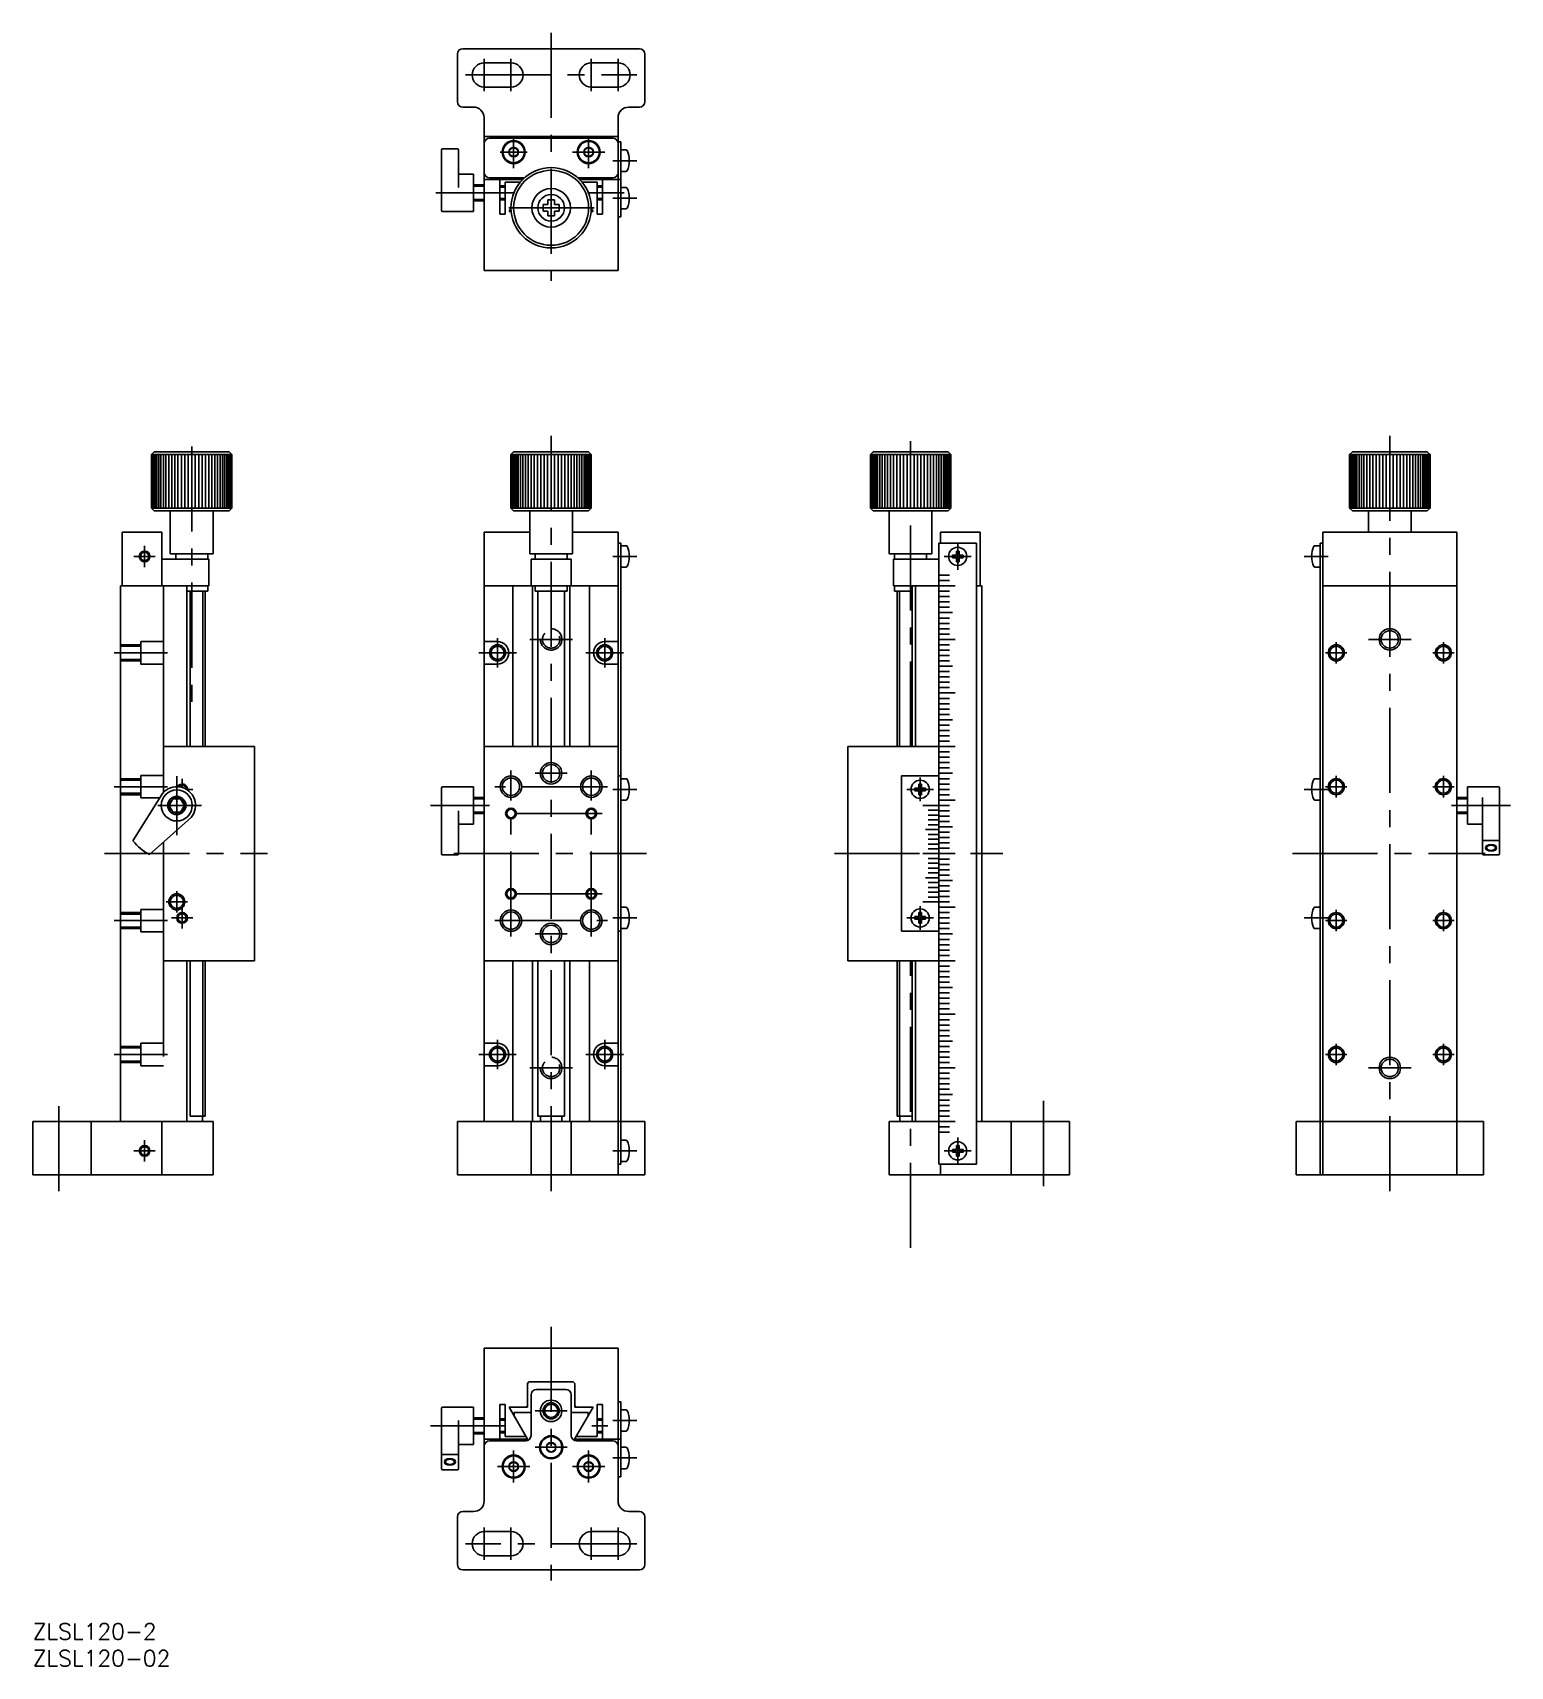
# Model space of a CAD drawing. Extents: x 0 to 276, y -8 to 297.
import ezdxf

# ---------------------------------------------------------------- set-up
doc = ezdxf.new("R2010")
doc.units = 0
doc.header["$LTSCALE"] = 0.5
doc.linetypes.add('CENTER', pattern=[50.8, 31.75, -6.35, 6.35, -6.35])
doc.linetypes.add('DASHED', pattern=[19.05, 12.7, -6.35])
for name, color, linetype in [('MSM_CENTER', 1, 'CENTER'), ('MSM_CONTINUOUS', 7, 'CONTINUOUS'), ('MSM_DASHED', 4, 'DASHED'), ('MSM_NARROW', 5, 'CONTINUOUS'), ('MSM_PART_NUMBER', 7, 'CONTINUOUS')]:
    doc.layers.add(name, color=color, linetype=linetype)
doc.styles.get("Standard").update_dxf_attribs({"font": 'txt.shx', "height": 3, "bigfont": 'bigfont.shx'})

# ---------------------------------------------------------------- blocks, each defined once
blk = doc.blocks.new('*U87')
at = {"layer": 'MSM_PART_NUMBER'}
blk.add_text('ZLSL120-2', height=3, dxfattribs=at).set_placement((0, -3))
blk = doc.blocks.new('*U88')
at = {"layer": 'MSM_PART_NUMBER'}
blk.add_text('ZLSL120-02', height=3, dxfattribs=at).set_placement((0, -8))

msp = doc.modelspace()

# ---------------------------------------------------------------- linework, layer by layer
at = {"layer": 'MSM_CENTER'}
for p, q in [((96.8, 297.03), (96.8, 250.71)), ((84.3, 292.13), (84.3, 286.13)), ((89.3, 292.13), (89.3, 286.13)), ((104.3, 292.13), (104.3, 291.38)), ((104.3, 292.13), (104.3, 291.38)), ((104.3, 286.13), (104.3, 292.13)), ((109.3, 292.13), (109.3, 291.38)), ((109.3, 292.13), (109.3, 291.38)), ((109.3, 286.13), (109.3, 292.13)), ((80.8, 289.13), (112.8, 289.13)), ((104.3, 286.88), (104.3, 286.13)), ((104.3, 286.88), (104.3, 286.13)), ((109.3, 286.88), (109.3, 286.13)), ((109.3, 286.88), (109.3, 286.13)), ((89.8, 271.73), (89.8, 277.73)), ((103.8, 277.73), (103.8, 271.73)), ((87.3, 274.73), (92.3, 274.73)), ((100.8, 274.73), (106.8, 274.73)), ((112.8, 273.13), (108.3, 273.13)), ((89.84, 267.13), (75.3, 267.13)), ((103.76, 267.13), (110.4, 267.13)), ((112.8, 266.13), (108.3, 266.13)), ((104.8, 264.33), (88.8, 264.33)), ((29.7, 219.74), (29.7, 169.84)), ((96.8, 80.74), (96.8, 221.74)), ((163.9, 163.74), (163.9, 220.74)), ((253.38, 221.74), (253.38, 80.74)), ((172.7, 196.74), (172.7, 201.74)), ((22.9, 199.24), (18.9, 199.24)), ((20.9, 201.24), (20.9, 197.24)), ((21.9, 199.24), (21.7, 199.24)), ((112.8, 199.24), (108.3, 199.24)), ((175.2, 199.24), (170.2, 199.24)), ((175.2, 199.24), (170.2, 199.24)), ((241.88, 199.24), (237.38, 199.24)), ((86.8, 183.99), (86.8, 178.49)), ((92.8, 183.74), (100.8, 183.74)), ((106.8, 183.99), (106.8, 178.49)), ((243.38, 179.24), (243.38, 183.24)), ((249.38, 183.74), (257.38, 183.74)), ((263.38, 183.24), (263.38, 179.24)), ((15.2, 181.24), (25.2, 181.24)), ((90.3, 181.24), (83.3, 181.24)), ((110.3, 181.24), (103.3, 181.24)), ((241.38, 181.24), (245.38, 181.24)), ((261.38, 181.24), (265.38, 181.24)), ((89.3, 128.24), (89.3, 159.24)), ((99.8, 158.74), (93.8, 158.74)), ((104.3, 128.24), (104.3, 159.24)), ((15.2, 156.24), (25.2, 156.24)), ((26.9, 147.21), (26.9, 158.21)), ((27.9, 157.74), (27.9, 156.1)), ((28.7, 155.74), (29.9, 155.74)), ((107.3, 156.24), (86.3, 156.24)), ((112.8, 155.74), (108.3, 155.74)), ((168.2, 155.74), (163.2, 155.74)), ((165.7, 153.54), (165.7, 157.94)), ((241.88, 155.74), (237.38, 155.74)), ((241.88, 155.74), (237.38, 155.74)), ((237.38, 155.74), (241.88, 155.74)), ((245.38, 156.24), (241.38, 156.24)), ((243.38, 154.24), (243.38, 158.24)), ((265.38, 156.24), (261.38, 156.24)), ((263.38, 158.24), (263.38, 154.24)), ((23.35, 152.74), (31.54, 152.74)), ((24.4, 155.18), (24.43, 155.22)), ((85.3, 152.74), (74.3, 152.74)), ((275.88, 152.74), (264.88, 152.74)), ((106.3, 151.24), (87.3, 151.24)), ((88.5, 151.24), (88.3, 151.24)), ((88.5, 151.24), (88.3, 151.24)), ((90.3, 151.24), (90.1, 151.24)), ((90.3, 151.24), (90.1, 151.24)), ((103.5, 151.24), (103.3, 151.24)), ((103.5, 151.24), (103.3, 151.24)), ((105.3, 151.24), (105.1, 151.24)), ((105.3, 151.24), (105.1, 151.24)), ((13.4, 143.74), (43.87, 143.74)), ((78.62, 143.74), (114.62, 143.74)), ((149.72, 143.74), (181.14, 143.74)), ((235.2, 143.74), (271.2, 143.74)), ((28.9, 134.74), (24.9, 134.74)), ((26.9, 136.74), (26.9, 132.74)), ((106.3, 136.24), (87.3, 136.24)), ((88.5, 136.24), (88.3, 136.24)), ((88.5, 136.24), (88.3, 136.24)), ((90.3, 136.24), (90.1, 136.24)), ((90.3, 136.24), (90.1, 136.24)), ((103.5, 136.24), (103.3, 136.24)), ((103.5, 136.24), (103.3, 136.24)), ((105.3, 136.24), (105.1, 136.24)), ((105.3, 136.24), (105.1, 136.24)), ((15.2, 131.24), (25.2, 131.24)), ((29.9, 131.74), (25.9, 131.74)), ((27.9, 133.74), (27.9, 129.74)), ((86.3, 131.24), (107.3, 131.24)), ((108.3, 131.74), (112.8, 131.74)), ((163.2, 131.74), (168.2, 131.74)), ((165.7, 129.54), (165.7, 133.94)), ((237.38, 131.74), (241.88, 131.74)), ((237.38, 131.74), (241.88, 131.74)), ((245.38, 131.24), (241.38, 131.24)), ((243.38, 129.24), (243.38, 133.24)), ((265.38, 131.24), (261.38, 131.24)), ((263.38, 133.24), (263.38, 129.24)), ((93.8, 128.74), (99.8, 128.74)), ((93.8, 128.74), (99.8, 128.74)), ((93.8, 128.74), (99.8, 128.74)), ((163.9, 70.14), (163.9, 123.74)), ((86.78, 108.99), (86.78, 103.49)), ((106.8, 108.99), (106.8, 103.49)), ((243.38, 104.24), (243.38, 108.24)), ((263.38, 108.24), (263.38, 104.24)), ((15.2, 106.24), (25.2, 106.24)), ((90.28, 106.24), (83.28, 106.24)), ((100.8, 103.74), (92.8, 103.74)), ((110.3, 106.24), (103.3, 106.24)), ((245.38, 106.24), (241.38, 106.24)), ((257.38, 103.74), (249.38, 103.74)), ((265.38, 106.24), (261.38, 106.24)), ((4.9, 80.74), (4.9, 97.74)), ((188.7, 97.56), (188.7, 80.74)), ((20.9, 90.24), (20.9, 86.24)), ((172.7, 85.74), (172.7, 90.74)), ((18.9, 88.24), (22.9, 88.24)), ((21.7, 88.24), (21.9, 88.24)), ((112.8, 88.24), (108.3, 88.24)), ((112.8, 88.24), (108.3, 88.24)), ((170.2, 88.24), (175.2, 88.24)), ((96.8, 55.4), (96.8, 8)), ((93.8, 39.7), (99.8, 39.7)), ((74.3, 36.9), (88.2, 36.9)), ((107.4, 36.9), (104.4, 36.9)), ((112.8, 37.9), (108.3, 37.9)), ((89.8, 26.3), (89.8, 32.3)), ((89.8, 26.3), (89.8, 32.3)), ((89.8, 26.3), (89.8, 32.3)), ((89.8, 26.3), (89.8, 32.3)), ((99.8, 32.9), (93.8, 32.9)), ((99.8, 32.9), (93.8, 32.9)), ((103.8, 32.3), (103.8, 26.3)), ((103.8, 32.3), (103.8, 26.3)), ((103.8, 32.3), (103.8, 26.3)), ((103.8, 32.3), (103.8, 26.3)), ((112.8, 30.9), (108.3, 30.9)), ((92.8, 29.3), (86.8, 29.3)), ((92.8, 29.3), (86.8, 29.3)), ((92.8, 29.3), (86.8, 29.3)), ((92.8, 29.3), (86.8, 29.3)), ((106.8, 29.3), (100.8, 29.3)), ((106.8, 29.3), (100.8, 29.3)), ((106.8, 29.3), (100.8, 29.3)), ((101.8, 29.3), (100.8, 29.3)), ((106.8, 29.3), (101.8, 29.3)), ((84.3, 17.9), (84.3, 11.9)), ((84.3, 17.15), (84.3, 17.9)), ((84.3, 17.9), (84.3, 11.9)), ((84.3, 17.15), (84.3, 17.9)), ((84.3, 12.65), (84.3, 17.15)), ((84.3, 12.65), (84.3, 17.15)), ((89.3, 17.9), (89.3, 11.9)), ((89.3, 17.15), (89.3, 17.9)), ((89.3, 17.9), (89.3, 11.9)), ((89.3, 17.15), (89.3, 17.9)), ((89.3, 12.65), (89.3, 17.15)), ((89.3, 12.65), (89.3, 17.15)), ((104.3, 11.9), (104.3, 17.9)), ((104.3, 17.9), (104.3, 17.15)), ((104.3, 11.9), (104.3, 17.9)), ((104.3, 17.9), (104.3, 17.15)), ((104.3, 17.15), (104.3, 12.65)), ((104.3, 17.15), (104.3, 12.65)), ((109.3, 17.9), (109.3, 17.15)), ((109.3, 11.9), (109.3, 17.9)), ((109.3, 17.9), (109.3, 17.15)), ((109.3, 11.9), (109.3, 17.9)), ((109.3, 17.15), (109.3, 12.65)), ((109.3, 17.15), (109.3, 12.65)), ((112.8, 14.9), (80.8, 14.9)), ((84.3, 11.9), (84.3, 12.65)), ((84.3, 11.9), (84.3, 12.65)), ((89.3, 11.9), (89.3, 12.65)), ((89.3, 11.9), (89.3, 12.65)), ((104.3, 12.65), (104.3, 11.9)), ((104.3, 12.65), (104.3, 11.9)), ((109.3, 12.65), (109.3, 11.9)), ((109.3, 12.65), (109.3, 11.9))]:
    msp.add_line(p, q, dxfattribs=at)
at = {"layer": 'MSM_CONTINUOUS'}
for p, q in [((79.3, 293.03), (79.3, 284.13)), ((80.3, 294.03), (113.3, 294.03)), ((114.3, 293.03), (114.3, 284.13)), ((84.3, 291.38), (89.3, 291.38)), ((104.3, 291.38), (109.3, 291.38)), ((89.3, 286.88), (84.3, 286.88)), ((109.3, 286.88), (104.3, 286.88)), ((82.3, 283.13), (80.3, 283.13)), ((84.3, 252.63), (84.3, 281.19)), ((109.3, 281.13), (109.3, 252.63)), ((113.3, 283.13), (111.3, 283.13)), ((84.3, 277.63), (109.3, 277.63)), ((84.3, 277.63), (84.3, 277.63)), ((84.3, 277.63), (84.3, 277.63)), ((109.3, 277.63), (109.3, 277.63)), ((109.3, 277.63), (109.3, 277.63)), ((76.3, 263.83), (76.3, 275.15)), ((76.5, 275.35), (79.3, 275.35)), ((79.5, 268.13), (79.5, 275.15)), ((108.3, 277.33), (85.3, 277.33)), ((89.02, 275.18), (89.8, 275.63)), ((89.02, 275.18), (89.02, 274.28)), ((90.58, 275.18), (89.8, 275.63)), ((90.58, 274.28), (90.58, 275.18)), ((103.02, 275.18), (103.8, 275.63)), ((103.02, 275.18), (103.02, 274.28)), ((104.58, 275.18), (103.8, 275.63)), ((104.58, 274.28), (104.58, 275.18)), ((109.8, 276.63), (109.3, 276.63)), ((109.8, 276.63), (109.8, 262.63)), ((110.79, 275.13), (109.8, 275.13)), ((89.02, 274.28), (89.8, 273.83)), ((89.8, 273.83), (90.58, 274.28)), ((103.02, 274.28), (103.8, 273.83)), ((103.8, 273.83), (104.58, 274.28)), ((82.3, 270.63), (79.5, 270.63)), ((82.3, 263.63), (82.3, 270.63)), ((82.3, 268.63), (84.3, 268.63)), ((84.3, 269.63), (84.3, 269.63)), ((84.3, 269.63), (91.49, 269.63)), ((84.3, 269.63), (84.3, 269.63)), ((84.3, 269.63), (84.3, 269.63)), ((84.3, 269.63), (84.3, 269.63)), ((84.3, 269.63), (84.3, 269.63)), ((84.3, 269.63), (84.3, 269.63)), ((84.3, 269.63), (84.3, 269.63)), ((84.3, 268.36), (84.3, 268.63)), ((85.3, 269.93), (91.81, 269.93)), ((87.2, 263.13), (87.2, 269.63)), ((87.2, 263.13), (87.2, 269.63)), ((87.2, 263.13), (87.2, 269.63)), ((87.2, 263.13), (87.2, 269.63)), ((87.2, 268.43), (88.2, 268.43)), ((88.2, 269.13), (91.04, 269.13)), ((88.2, 263.13), (88.2, 269.13)), ((101.79, 269.93), (108.3, 269.93)), ((102.11, 269.63), (109.8, 269.63)), ((102.56, 269.13), (105.4, 269.13)), ((105.4, 269.13), (105.4, 263.13)), ((105.4, 268.43), (106.4, 268.43)), ((106.4, 269.63), (106.4, 263.13)), ((109.3, 269.63), (109.3, 269.63)), ((109.3, 269.63), (109.3, 269.63)), ((109.3, 269.63), (109.3, 269.63)), ((109.3, 269.63), (109.3, 269.63)), ((109.3, 269.63), (109.3, 269.63)), ((109.3, 269.63), (109.3, 269.63)), ((109.8, 271.13), (110.79, 271.13)), ((82.3, 265.63), (84.3, 265.63)), ((87.2, 265.83), (88.2, 265.83)), ((97.4, 265.83), (96.2, 265.83)), ((96.2, 265.83), (96.2, 264.93)), ((97.4, 265.83), (97.4, 264.93)), ((105.4, 265.83), (106.4, 265.83)), ((110.79, 268.13), (109.8, 268.13)), ((76.5, 263.63), (82.3, 263.63)), ((88.2, 263.13), (87.2, 263.13)), ((88.2, 263.13), (87.2, 263.13)), ((88.2, 263.13), (87.2, 263.13)), ((88.2, 263.13), (87.2, 263.13)), ((89.3, 264.24), (88.95, 263.63)), ((89.3, 264.24), (88.95, 263.63)), ((89.3, 264.24), (88.95, 263.63)), ((89.3, 264.24), (88.95, 263.63)), ((88.95, 263.63), (89.33, 263.63)), ((88.95, 263.63), (89.33, 263.63)), ((88.95, 263.63), (89.33, 263.63)), ((88.95, 263.63), (89.33, 263.63)), ((95.3, 264.93), (95.3, 263.73)), ((95.3, 264.93), (96.2, 264.93)), ((96.2, 263.73), (95.3, 263.73)), ((96.2, 262.83), (96.2, 263.73)), ((97.4, 262.83), (96.2, 262.83)), ((97.4, 264.93), (98.3, 264.93)), ((98.3, 263.73), (97.4, 263.73)), ((97.4, 263.73), (97.4, 262.83)), ((98.3, 264.93), (98.3, 263.73)), ((104.27, 263.63), (104.65, 263.63)), ((104.27, 263.63), (104.65, 263.63)), ((104.27, 263.63), (104.65, 263.63)), ((104.27, 263.63), (104.65, 263.63)), ((104.65, 263.63), (104.3, 264.24)), ((104.65, 263.63), (104.3, 264.24)), ((104.65, 263.63), (104.3, 264.24)), ((104.65, 263.63), (104.3, 264.24)), ((106.4, 263.13), (105.4, 263.13)), ((109.8, 262.63), (109.3, 262.63)), ((109.8, 264.13), (110.79, 264.13)), ((109.3, 252.63), (84.3, 252.63)), ((22.7, 218.74), (22.2, 218.24)), ((22.2, 218.24), (22.2, 208.24)), ((22.2, 218.24), (37.2, 218.24)), ((22.31, 208.24), (22.31, 218.24)), ((22.46, 208.24), (22.46, 218.24)), ((22.65, 208.24), (22.65, 218.24)), ((36.7, 218.74), (22.7, 218.74)), ((22.9, 208.24), (22.9, 218.24)), ((23.2, 208.24), (23.2, 218.24)), ((23.56, 208.24), (23.56, 218.24)), ((23.95, 208.24), (23.95, 218.24)), ((24.4, 208.24), (24.4, 218.24)), ((24.88, 208.24), (24.88, 218.24)), ((25.4, 208.24), (25.4, 218.24)), ((25.95, 208.24), (25.95, 218.24)), ((26.53, 208.24), (26.53, 218.24)), ((27.13, 208.24), (27.13, 218.24)), ((27.76, 208.24), (27.76, 218.24)), ((28.4, 208.24), (28.4, 218.24)), ((29.05, 208.24), (29.05, 218.24)), ((29.7, 218.24), (29.7, 208.24)), ((30.35, 218.24), (30.35, 208.24)), ((31, 218.24), (31, 208.24)), ((31.64, 218.24), (31.64, 208.24)), ((32.27, 218.24), (32.27, 208.24)), ((32.87, 218.24), (32.87, 208.24)), ((33.45, 218.24), (33.45, 208.24)), ((34, 218.24), (34, 208.24)), ((34.52, 218.24), (34.52, 208.24)), ((35, 218.24), (35, 208.24)), ((35.45, 218.24), (35.45, 208.24)), ((35.84, 218.24), (35.84, 208.24)), ((36.2, 218.24), (36.2, 208.24)), ((36.5, 218.24), (36.5, 208.24)), ((36.7, 218.74), (37.2, 218.24)), ((36.75, 218.24), (36.75, 208.24)), ((36.94, 218.24), (36.94, 208.24)), ((37.09, 218.24), (37.09, 208.24)), ((37.2, 218.24), (37.2, 208.24)), ((89.8, 218.74), (89.3, 218.24)), ((89.3, 218.24), (104.3, 218.24)), ((89.3, 218.24), (89.3, 208.24)), ((89.41, 208.24), (89.41, 218.24)), ((89.55, 208.24), (89.55, 218.24)), ((89.75, 208.24), (89.75, 218.24)), ((103.8, 218.74), (89.8, 218.74)), ((90, 208.24), (90, 218.24)), ((90.3, 208.24), (90.3, 218.24)), ((90.65, 208.24), (90.65, 218.24)), ((91.05, 208.24), (91.05, 218.24)), ((91.5, 208.24), (91.5, 218.24)), ((91.98, 208.24), (91.98, 218.24)), ((92.5, 208.24), (92.5, 218.24)), ((93.05, 208.24), (93.05, 218.24)), ((93.63, 208.24), (93.63, 218.24)), ((94.23, 208.24), (94.23, 218.24)), ((94.86, 208.24), (94.86, 218.24)), ((95.5, 208.24), (95.5, 218.24)), ((96.14, 208.24), (96.14, 218.24)), ((96.8, 218.24), (96.8, 208.24)), ((97.45, 218.24), (97.45, 208.24)), ((98.1, 218.24), (98.1, 208.24)), ((98.74, 218.24), (98.74, 208.24)), ((99.36, 218.24), (99.36, 208.24)), ((99.97, 218.24), (99.97, 208.24)), ((100.55, 218.24), (100.55, 208.24)), ((101.1, 218.24), (101.1, 208.24)), ((101.62, 218.24), (101.62, 208.24)), ((102.1, 218.24), (102.1, 208.24)), ((102.54, 218.24), (102.54, 208.24)), ((102.94, 218.24), (102.94, 208.24)), ((103.29, 218.24), (103.29, 208.24)), ((103.6, 218.24), (103.6, 208.24)), ((103.8, 218.74), (104.3, 218.24)), ((103.85, 218.24), (103.85, 208.24)), ((104.04, 218.24), (104.04, 208.24)), ((104.18, 218.24), (104.18, 208.24)), ((104.3, 218.24), (104.3, 208.24)), ((156.9, 218.74), (156.4, 218.24)), ((156.4, 218.24), (156.9, 218.74)), ((156.4, 218.24), (171.4, 218.24)), ((156.4, 218.24), (156.4, 208.24)), ((156.51, 208.24), (156.51, 218.24)), ((156.65, 208.24), (156.65, 218.24)), ((156.85, 208.24), (156.85, 218.24)), ((156.9, 218.74), (170.9, 218.74)), ((157.1, 208.24), (157.1, 218.24)), ((157.4, 208.24), (157.4, 218.24)), ((157.75, 208.24), (157.75, 218.24)), ((158.15, 208.24), (158.15, 218.24)), ((158.59, 208.24), (158.59, 218.24)), ((159.08, 208.24), (159.08, 218.24)), ((159.6, 208.24), (159.6, 218.24)), ((160.15, 208.24), (160.15, 218.24)), ((160.73, 208.24), (160.73, 218.24)), ((161.33, 208.24), (161.33, 218.24)), ((161.96, 208.24), (161.96, 218.24)), ((162.59, 208.24), (162.59, 218.24)), ((163.24, 208.24), (163.24, 218.24)), ((163.9, 208.24), (163.9, 218.24)), ((164.55, 218.24), (164.55, 208.24)), ((165.2, 218.24), (165.2, 208.24)), ((165.84, 218.24), (165.84, 208.24)), ((166.46, 218.24), (166.46, 208.24)), ((167.07, 218.24), (167.07, 208.24)), ((167.65, 218.24), (167.65, 208.24)), ((168.2, 218.24), (168.2, 208.24)), ((168.72, 218.24), (168.72, 208.24)), ((169.2, 218.24), (169.2, 208.24)), ((169.64, 218.24), (169.64, 208.24)), ((170.04, 218.24), (170.04, 208.24)), ((170.39, 218.24), (170.39, 208.24)), ((170.69, 218.24), (170.69, 208.24)), ((170.9, 218.74), (171.4, 218.24)), ((171.4, 218.24), (170.9, 218.74)), ((170.94, 218.24), (170.94, 208.24)), ((171.14, 218.24), (171.14, 208.24)), ((171.28, 218.24), (171.28, 208.24)), ((171.4, 208.24), (171.4, 218.24)), ((246.38, 218.74), (245.88, 218.24)), ((245.88, 218.24), (245.88, 208.24)), ((245.88, 218.24), (260.88, 218.24)), ((245.9, 208.24), (245.9, 218.24)), ((245.99, 208.24), (245.99, 218.24)), ((246.13, 208.24), (246.13, 218.24)), ((246.33, 208.24), (246.33, 218.24)), ((260.38, 218.74), (246.38, 218.74)), ((246.58, 208.24), (246.58, 218.24)), ((246.88, 208.24), (246.88, 218.24)), ((247.23, 208.24), (247.23, 218.24)), ((247.63, 208.24), (247.63, 218.24)), ((248.07, 208.24), (248.07, 218.24)), ((248.55, 208.24), (248.55, 218.24)), ((249.07, 208.24), (249.07, 218.24)), ((249.63, 208.24), (249.63, 218.24)), ((250.21, 208.24), (250.21, 218.24)), ((250.81, 208.24), (250.81, 218.24)), ((251.43, 208.24), (251.43, 218.24)), ((252.07, 208.24), (252.07, 218.24)), ((252.72, 208.24), (252.72, 218.24)), ((253.38, 218.24), (253.38, 208.24)), ((254.03, 218.24), (254.03, 208.24)), ((254.68, 218.24), (254.68, 208.24)), ((255.32, 218.24), (255.32, 208.24)), ((255.94, 218.24), (255.94, 208.24)), ((256.55, 218.24), (256.55, 208.24)), ((257.13, 218.24), (257.13, 208.24)), ((257.68, 218.24), (257.68, 208.24)), ((258.2, 218.24), (258.2, 208.24)), ((258.68, 218.24), (258.68, 208.24)), ((259.12, 218.24), (259.12, 208.24)), ((259.52, 218.24), (259.52, 208.24)), ((259.87, 218.24), (259.87, 208.24)), ((260.17, 218.24), (260.17, 208.24)), ((260.38, 218.74), (260.88, 218.24)), ((260.42, 218.24), (260.42, 208.24)), ((260.62, 218.24), (260.62, 208.24)), ((260.76, 218.24), (260.76, 208.24)), ((260.88, 208.24), (260.88, 218.24)), ((37.2, 208.24), (22.2, 208.24)), ((22.7, 207.74), (22.2, 208.24)), ((22.7, 207.74), (36.7, 207.74)), ((25.7, 199.74), (25.7, 207.74)), ((33.7, 199.74), (33.7, 207.74)), ((37.2, 208.24), (36.7, 207.74)), ((104.3, 208.24), (89.3, 208.24)), ((89.8, 207.74), (89.3, 208.24)), ((89.8, 207.74), (103.8, 207.74)), ((92.8, 199.74), (92.8, 207.74)), ((100.8, 199.74), (100.8, 207.74)), ((104.3, 208.24), (103.8, 207.74)), ((156.9, 207.74), (156.4, 208.24)), ((171.4, 208.24), (156.4, 208.24)), ((156.9, 207.74), (170.9, 207.74)), ((159.9, 207.74), (159.9, 199.74)), ((167.9, 207.74), (167.9, 199.74)), ((171.4, 208.24), (170.9, 207.74)), ((245.88, 209.44), (245.88, 208.24)), ((245.88, 209.44), (245.88, 208.24)), ((246.38, 207.74), (245.88, 208.24)), ((260.88, 208.24), (245.88, 208.24)), ((260.88, 208.24), (245.88, 208.24)), ((246.38, 207.74), (260.38, 207.74)), ((249.38, 203.74), (249.38, 207.74)), ((257.38, 203.74), (257.38, 207.74)), ((260.88, 208.24), (260.38, 207.74)), ((24.1, 203.74), (16.7, 203.74)), ((16.7, 203.74), (16.7, 193.74)), ((24.1, 203.74), (24.1, 193.74)), ((84.3, 203.74), (92.8, 203.74)), ((84.3, 203.74), (84.3, 93.74)), ((100.8, 203.74), (109.3, 203.74)), ((109.3, 83.74), (109.3, 203.74)), ((109.3, 201.74), (109.8, 201.74)), ((109.3, 201.74), (109.8, 201.74)), ((109.8, 85.74), (109.8, 201.74)), ((169.2, 201.74), (176.2, 201.74)), ((169.2, 85.74), (169.2, 201.74)), ((176.9, 203.74), (169.5, 203.74)), ((169.5, 201.74), (169.5, 203.74)), ((176.2, 85.74), (176.2, 201.74)), ((176.9, 193.74), (176.9, 203.74)), ((240.38, 201.74), (240.38, 83.74)), ((240.38, 201.74), (240.88, 201.74)), ((240.88, 203.74), (240.88, 83.74)), ((240.88, 203.74), (265.88, 203.74)), ((265.88, 203.74), (265.88, 83.74)), ((32.9, 198.74), (24.1, 198.74)), ((33.7, 199.74), (25.7, 199.74)), ((26.7, 199.74), (26.7, 198.74)), ((32.7, 199.74), (32.7, 198.74)), ((32.9, 198.74), (32.9, 193.74)), ((92.8, 199.74), (100.8, 199.74)), ((93.05, 193.74), (93.05, 198.74)), ((100.55, 198.74), (93.05, 198.74)), ((93.05, 198.74), (93.05, 193.74)), ((93.05, 193.74), (93.05, 198.74)), ((93.05, 198.74), (93.05, 193.74)), ((93.8, 198.74), (93.6, 198.74)), ((93.8, 198.74), (93.6, 198.74)), ((93.8, 198.74), (93.8, 199.74)), ((93.8, 199.74), (93.8, 198.74)), ((93.8, 198.74), (93.8, 199.74)), ((93.8, 199.74), (93.8, 198.74)), ((99.8, 198.74), (99.8, 199.74)), ((99.8, 199.74), (99.8, 198.74)), ((99.8, 198.74), (99.8, 199.74)), ((99.8, 199.74), (99.8, 198.74)), ((100, 198.74), (99.8, 198.74)), ((100, 198.74), (99.8, 198.74)), ((100.55, 193.74), (100.55, 198.74)), ((100.55, 198.74), (100.55, 193.74)), ((100.55, 193.74), (100.55, 198.74)), ((100.55, 198.74), (100.55, 193.74)), ((110.79, 201.24), (109.8, 201.24)), ((167.9, 199.74), (159.9, 199.74)), ((160.7, 193.74), (160.7, 198.74)), ((169.2, 198.74), (160.7, 198.74)), ((160.9, 198.74), (160.9, 199.74)), ((166.9, 198.74), (166.9, 199.74)), ((172.45, 199.49), (171.7, 199.49)), ((171.7, 199.49), (171.7, 198.99)), ((171.7, 198.99), (172.45, 198.99)), ((172.95, 200.24), (172.45, 200.24)), ((172.45, 200.24), (172.45, 199.49)), ((172.45, 198.99), (172.45, 198.24)), ((172.95, 199.49), (172.95, 200.24)), ((173.7, 199.49), (172.95, 199.49)), ((172.95, 198.24), (172.95, 198.99)), ((172.95, 198.99), (173.7, 198.99)), ((173.7, 198.99), (173.7, 199.49)), ((239.39, 201.24), (240.38, 201.24)), ((109.8, 197.24), (110.79, 197.24)), ((171.2, 195.74), (169.2, 195.74)), ((172.45, 198.24), (172.95, 198.24)), ((240.38, 197.24), (239.39, 197.24)), ((16.4, 193.74), (16.4, 93.74)), ((32.9, 193.74), (16.4, 193.74)), ((24.4, 193.74), (24.4, 155.19)), ((28.76, 193.74), (28.76, 163.74)), ((28.76, 192.74), (32.7, 192.74)), ((29.4, 192.74), (29.4, 163.74)), ((32.2, 192.74), (32.2, 163.74)), ((32.7, 193.74), (32.7, 192.74)), ((84.3, 193.74), (109.3, 193.74)), ((89.62, 163.74), (89.62, 193.74)), ((93.3, 193.74), (93.3, 163.74)), ((93.8, 192.74), (93.8, 193.74)), ((93.8, 192.74), (93.8, 193.74)), ((93.8, 192.74), (93.8, 193.74)), ((93.8, 192.74), (93.8, 193.74)), ((93.8, 192.74), (99.8, 192.74)), ((94.3, 192.74), (94.3, 163.74)), ((99.3, 163.74), (99.3, 192.74)), ((99.8, 193.74), (99.8, 192.74)), ((99.8, 193.74), (99.8, 192.74)), ((99.8, 193.74), (99.8, 192.74)), ((99.8, 193.74), (99.8, 192.74)), ((100.3, 163.74), (100.3, 193.74)), ((103.97, 163.74), (103.97, 193.74)), ((172.2, 193.74), (160.7, 193.74)), ((160.9, 192.74), (160.9, 193.74)), ((160.9, 192.74), (164.2, 192.74)), ((161.4, 163.74), (161.4, 192.74)), ((164.2, 163.74), (164.2, 193.74)), ((164.84, 163.74), (164.84, 193.74)), ((169.2, 194.74), (171.2, 194.74)), ((171.2, 192.74), (169.2, 192.74)), ((177.2, 193.74), (176.2, 193.74)), ((177.2, 93.74), (177.2, 193.74)), ((240.88, 193.74), (265.88, 193.74)), ((169.2, 191.74), (171.2, 191.74)), ((169.2, 190.74), (171.2, 190.74)), ((169.2, 189.74), (171.2, 189.74)), ((169.2, 188.74), (171.7, 188.74)), ((169.2, 187.74), (171.2, 187.74)), ((169.2, 186.74), (171.2, 186.74)), ((20.2, 183.34), (20.2, 179.14)), ((20.2, 183.34), (24.4, 183.34)), ((86.8, 183.34), (84.3, 183.34)), ((84.3, 183.34), (84.3, 179.14)), ((106.8, 183.34), (109.3, 183.34)), ((109.3, 185.84), (109.3, 181.64)), ((109.3, 185.84), (109.3, 181.64)), ((109.3, 185.84), (109.3, 181.64)), ((109.3, 185.84), (109.3, 181.64)), ((169.2, 185.74), (171.2, 185.74)), ((169.2, 184.74), (171.2, 184.74)), ((172.2, 183.74), (169.2, 183.74)), ((169.2, 182.74), (171.2, 182.74)), ((169.2, 182.74), (171.2, 182.74)), ((169.2, 181.74), (171.2, 181.74)), ((169.2, 180.74), (171.2, 180.74)), ((20.2, 179.14), (24.4, 179.14)), ((86.8, 179.14), (84.3, 179.14)), ((106.8, 179.14), (109.3, 179.14)), ((171.2, 179.74), (169.2, 179.74)), ((169.2, 178.74), (171.7, 178.74)), ((169.2, 177.74), (171.2, 177.74)), ((169.2, 176.74), (171.2, 176.74)), ((169.2, 175.74), (171.2, 175.74)), ((171.2, 174.74), (169.2, 174.74)), ((169.2, 173.74), (172.2, 173.74)), ((169.2, 172.74), (171.2, 172.74)), ((171.2, 171.74), (169.2, 171.74)), ((171.2, 170.74), (169.2, 170.74)), ((171.2, 169.74), (169.2, 169.74)), ((171.7, 168.74), (169.2, 168.74)), ((169.2, 167.74), (171.2, 167.74)), ((171.2, 166.74), (169.2, 166.74)), ((169.2, 165.74), (171.2, 165.74)), ((171.2, 164.74), (169.2, 164.74)), ((41.4, 163.74), (24.4, 163.74)), ((41.4, 163.74), (41.4, 123.74)), ((84.3, 163.74), (109.3, 163.74)), ((152.2, 123.74), (152.2, 163.74)), ((172.2, 163.74), (152.2, 163.74)), ((169.2, 162.74), (171.2, 162.74)), ((171.2, 161.74), (169.2, 161.74)), ((171.2, 160.74), (169.2, 160.74)), ((171.2, 159.74), (169.2, 159.74)), ((171.7, 158.74), (169.2, 158.74)), ((20.2, 158.34), (20.2, 154.14)), ((20.2, 158.34), (24.4, 158.34)), ((76.3, 143.72), (76.3, 156.04)), ((82.3, 156.24), (76.5, 156.24)), ((82.3, 149.24), (82.3, 156.24)), ((109.3, 158.24), (109.8, 158.24)), ((110.79, 157.74), (109.8, 157.74)), ((162.2, 158.24), (169.2, 158.24)), ((162.2, 129.24), (162.2, 158.24)), ((164.2, 158.24), (169.2, 158.24)), ((164.7, 155.99), (164.7, 155.49)), ((165.45, 155.99), (164.7, 155.99)), ((165.45, 156.74), (165.45, 155.99)), ((165.95, 156.74), (165.45, 156.74)), ((165.95, 155.99), (165.95, 156.74)), ((166.7, 155.99), (165.95, 155.99)), ((166.7, 155.49), (166.7, 155.99)), ((169.2, 157.74), (171.2, 157.74)), ((171.2, 156.74), (169.2, 156.74)), ((171.2, 155.74), (169.2, 155.74)), ((239.39, 157.74), (240.38, 157.74)), ((273.68, 156.24), (267.88, 156.24)), ((267.88, 149.24), (267.88, 156.24)), ((273.88, 156.04), (273.88, 143.72)), ((18.72, 146.16), (24.22, 154.99)), ((20.2, 154.14), (23.69, 154.14)), ((25.47, 152.74), (26.18, 153.99)), ((26.18, 151.5), (25.47, 152.74)), ((26.18, 153.99), (27.62, 153.99)), ((27.62, 153.99), (28.34, 152.74)), ((28.34, 152.74), (27.62, 151.5)), ((84.3, 154.24), (82.3, 154.24)), ((109.8, 153.74), (110.79, 153.74)), ((164.7, 155.49), (165.45, 155.49)), ((165.45, 155.49), (165.45, 154.74)), ((165.45, 154.74), (165.95, 154.74)), ((165.95, 155.49), (166.7, 155.49)), ((165.95, 154.74), (165.95, 155.49)), ((171.2, 152.74), (166.2, 152.74)), ((171.2, 154.74), (169.2, 154.74)), ((169.2, 153.74), (172.2, 153.74)), ((239.39, 153.74), (240.38, 153.74)), ((267.88, 154.24), (265.88, 154.24)), ((270.68, 154.21), (270.68, 143.72)), ((29.58, 150.49), (21.81, 143.56)), ((27.62, 151.5), (26.18, 151.5)), ((79.5, 143.72), (79.5, 151.74)), ((84.3, 151.24), (82.3, 151.24)), ((84.3, 151.24), (84.3, 151.51)), ((169.2, 151.84), (167.2, 151.84)), ((167.2, 150.94), (169.2, 150.94)), ((169.2, 150.04), (167.2, 150.04)), ((171.2, 151.74), (169.2, 151.74)), ((171.2, 150.74), (169.2, 150.74)), ((171.2, 149.74), (169.2, 149.74)), ((267.88, 151.24), (265.88, 151.24)), ((79.5, 149.24), (82.3, 149.24)), ((166.7, 148.24), (169.2, 148.24)), ((167.2, 149.14), (169.2, 149.14)), ((167.2, 147.34), (169.2, 147.34)), ((167.2, 146.44), (169.2, 146.44)), ((169.2, 148.74), (171.7, 148.74)), ((169.2, 148.74), (171.7, 148.74)), ((171.2, 147.74), (169.2, 147.74)), ((171.2, 146.74), (169.2, 146.74)), ((267.88, 149.24), (270.68, 149.24)), ((267.88, 149.24), (270.68, 149.24)), ((24.4, 145.87), (24.4, 105.84)), ((79.3, 143.52), (76.5, 143.52)), ((166.2, 143.74), (172.2, 143.74)), ((167.2, 145.54), (169.2, 145.54)), ((167.2, 144.64), (169.2, 144.64)), ((171.2, 145.74), (169.2, 145.74)), ((171.2, 144.74), (169.2, 144.74)), ((273.68, 146.19), (270.88, 146.19)), ((273.68, 143.52), (270.88, 143.52)), ((169.2, 142.84), (167.2, 142.84)), ((169.2, 141.94), (167.2, 141.94)), ((169.2, 141.04), (167.2, 141.04)), ((171.2, 142.74), (169.2, 142.74)), ((169.2, 141.74), (171.2, 141.74)), ((169.2, 140.74), (171.2, 140.74)), ((169.2, 139.24), (166.7, 139.24)), ((169.2, 140.14), (167.2, 140.14)), ((169.2, 138.34), (167.2, 138.34)), ((167.2, 137.44), (169.2, 137.44)), ((169.2, 139.74), (171.2, 139.74)), ((169.2, 138.74), (171.7, 138.74)), ((169.2, 137.74), (171.2, 137.74)), ((166.2, 134.74), (171.2, 134.74)), ((169.2, 136.54), (167.2, 136.54)), ((167.2, 135.64), (169.2, 135.64)), ((169.2, 136.74), (171.2, 136.74)), ((169.2, 135.74), (171.2, 135.74)), ((20.2, 133.34), (20.2, 129.14)), ((20.2, 133.34), (24.4, 133.34)), ((110.79, 133.74), (109.8, 133.74)), ((164.7, 131.99), (164.7, 131.49)), ((165.45, 131.99), (164.7, 131.99)), ((164.7, 131.49), (165.45, 131.49)), ((165.45, 132.74), (165.45, 131.99)), ((165.95, 132.74), (165.45, 132.74)), ((165.45, 131.49), (165.45, 130.74)), ((165.95, 131.99), (165.95, 132.74)), ((166.7, 131.99), (165.95, 131.99)), ((165.95, 131.49), (166.7, 131.49)), ((165.95, 130.74), (165.95, 131.49)), ((166.7, 131.49), (166.7, 131.99)), ((169.2, 133.74), (172.2, 133.74)), ((169.2, 132.74), (171.2, 132.74)), ((171.2, 131.74), (169.2, 131.74)), ((239.39, 133.74), (240.38, 133.74)), ((20.2, 129.14), (24.4, 129.14)), ((109.8, 129.24), (109.3, 129.24)), ((109.3, 129.24), (109.8, 129.24)), ((109.8, 129.24), (109.3, 129.24)), ((109.3, 129.24), (109.8, 129.24)), ((109.8, 129.74), (110.79, 129.74)), ((169.2, 129.24), (162.2, 129.24)), ((165.45, 130.74), (165.95, 130.74)), ((171.2, 130.74), (169.2, 130.74)), ((169.2, 129.74), (171.2, 129.74)), ((171.7, 128.74), (169.2, 128.74)), ((239.39, 129.74), (240.38, 129.74)), ((171.2, 127.74), (169.2, 127.74)), ((169.2, 126.74), (171.2, 126.74)), ((171.2, 125.74), (169.2, 125.74)), ((24.4, 123.74), (41.4, 123.74)), ((28.76, 123.74), (28.76, 93.74)), ((29.4, 123.74), (29.4, 94.74)), ((32.2, 123.74), (32.2, 94.74)), ((84.3, 123.74), (109.3, 123.74)), ((89.62, 123.74), (89.62, 93.74)), ((93.3, 123.74), (93.3, 93.74)), ((94.3, 123.74), (94.3, 94.74)), ((99.3, 94.74), (99.3, 123.74)), ((100.3, 93.74), (100.3, 123.74)), ((103.97, 123.74), (103.97, 93.74)), ((152.2, 123.74), (172.2, 123.74)), ((161.4, 94.74), (161.4, 123.74)), ((164.2, 93.74), (164.2, 123.74)), ((164.84, 93.74), (164.84, 123.74)), ((169.2, 124.74), (171.2, 124.74)), ((171.2, 122.74), (169.2, 122.74)), ((169.2, 121.74), (171.2, 121.74)), ((169.2, 120.74), (171.2, 120.74)), ((169.2, 119.74), (171.2, 119.74)), ((169.2, 118.74), (171.7, 118.74)), ((169.2, 117.74), (171.2, 117.74)), ((169.2, 116.74), (171.2, 116.74)), ((171.2, 115.74), (169.2, 115.74)), ((171.2, 114.74), (169.2, 114.74)), ((172.2, 113.74), (169.2, 113.74)), ((171.2, 112.74), (169.2, 112.74)), ((169.2, 111.74), (171.2, 111.74)), ((171.2, 110.74), (169.2, 110.74)), ((20.2, 108.34), (20.2, 104.14)), ((20.2, 108.34), (24.4, 108.34)), ((86.78, 108.34), (84.28, 108.34)), ((106.8, 108.34), (109.3, 108.34)), ((171.2, 109.74), (169.2, 109.74)), ((171.7, 108.74), (169.2, 108.74)), ((169.2, 107.74), (171.2, 107.74)), ((20.2, 104.14), (24.4, 104.14)), ((86.78, 104.14), (84.28, 104.14)), ((106.8, 104.14), (109.3, 104.14)), ((171.2, 106.74), (169.2, 106.74)), ((171.2, 105.74), (169.2, 105.74)), ((171.2, 104.74), (169.2, 104.74)), ((172.2, 103.74), (169.2, 103.74)), ((171.2, 102.74), (169.2, 102.74)), ((169.2, 101.74), (171.2, 101.74)), ((169.2, 100.74), (171.2, 100.74)), ((169.2, 99.74), (171.2, 99.74)), ((169.2, 98.74), (171.7, 98.74)), ((169.2, 97.74), (171.2, 97.74)), ((32.2, 94.74), (29.4, 94.74)), ((31.7, 94.74), (31.7, 93.74)), ((94.3, 94.74), (99.3, 94.74)), ((94.8, 94.74), (94.8, 93.74)), ((98.8, 93.74), (98.8, 94.74)), ((164.2, 94.74), (161.4, 94.74)), ((161.9, 93.74), (161.9, 94.74)), ((169.2, 96.74), (171.2, 96.74)), ((171.2, 95.74), (169.2, 95.74)), ((171.2, 94.74), (169.2, 94.74)), ((33.7, 93.74), (0, 93.74)), ((0, 83.74), (0, 93.74)), ((10.9, 93.74), (10.9, 83.74)), ((24.1, 93.74), (24.1, 83.74)), ((33.7, 93.74), (33.7, 83.74)), ((79.3, 83.74), (79.3, 93.74)), ((79.3, 93.74), (114.3, 93.74)), ((93.05, 83.74), (93.05, 93.74)), ((100.55, 83.74), (100.55, 93.74)), ((114.3, 83.74), (114.3, 93.74)), ((159.9, 83.74), (159.9, 93.74)), ((172.2, 93.74), (159.9, 93.74)), ((171.2, 92.74), (169.2, 92.74)), ((169.2, 91.74), (171.2, 91.74)), ((193.6, 93.74), (176.2, 93.74)), ((177.2, 93.74), (176.2, 93.74)), ((182.7, 83.74), (182.7, 93.74)), ((193.6, 93.74), (193.6, 83.74)), ((235.88, 93.74), (270.88, 93.74)), ((235.88, 93.74), (235.88, 83.74)), ((270.88, 93.74), (270.88, 83.74)), ((110.79, 90.24), (109.8, 90.24)), ((172.45, 88.49), (171.7, 88.49)), ((171.7, 88.49), (171.7, 87.99)), ((172.95, 89.24), (172.45, 89.24)), ((172.45, 89.24), (172.45, 88.49)), ((172.95, 88.49), (172.95, 89.24)), ((173.7, 88.49), (172.95, 88.49)), ((173.7, 87.99), (173.7, 88.49)), ((109.3, 85.74), (109.8, 85.74)), ((109.3, 85.74), (109.8, 85.74)), ((109.8, 86.24), (110.79, 86.24)), ((176.2, 85.74), (169.2, 85.74)), ((169.5, 83.74), (169.5, 85.74)), ((171.7, 87.99), (172.45, 87.99)), ((172.45, 87.99), (172.45, 87.24)), ((172.45, 87.24), (172.95, 87.24)), ((172.95, 87.24), (172.95, 87.99)), ((172.95, 87.99), (173.7, 87.99)), ((33.7, 83.74), (0, 83.74)), ((79.3, 83.74), (114.3, 83.74)), ((193.6, 83.74), (159.9, 83.74)), ((235.88, 83.74), (270.88, 83.74)), ((84.3, 22.9), (84.3, 51.4)), ((109.3, 51.4), (84.3, 51.4)), ((109.3, 51.4), (109.3, 22.9)), ((92.36, 44.8), (92.66, 45.1)), ((92.36, 40.4), (92.36, 44.8)), ((92.66, 45.1), (100.94, 45.1)), ((94.05, 43.7), (99.55, 43.7)), ((100.94, 45.1), (101.24, 44.8)), ((101.24, 44.8), (101.24, 40.4)), ((76.3, 28.88), (76.3, 40.2)), ((82.3, 40.4), (76.5, 40.4)), ((82.3, 40.4), (76.5, 40.4)), ((82.3, 33.4), (82.3, 40.4)), ((82.3, 33.4), (82.3, 40.4)), ((87.2, 40.9), (88.2, 40.9)), ((87.2, 40.9), (88.2, 40.9)), ((87.2, 40.9), (88.2, 40.9)), ((87.2, 40.9), (88.2, 40.9)), ((87.2, 40.9), (87.2, 34.4)), ((88.2, 40.9), (88.2, 34.9)), ((88.95, 40.4), (92.41, 34.4)), ((92.36, 40.4), (88.95, 40.4)), ((92.36, 40.7), (92.06, 40.4)), ((93.05, 42.7), (93.05, 35.1)), ((100.55, 35.1), (100.55, 42.7)), ((104.65, 40.4), (101.18, 34.4)), ((101.54, 40.4), (101.24, 40.7)), ((104.65, 40.4), (101.24, 40.4)), ((105.4, 34.9), (105.4, 40.9)), ((106.4, 40.9), (105.4, 40.9)), ((106.4, 34.4), (106.4, 40.9)), ((109.8, 41.4), (109.3, 41.4)), ((109.8, 41.4), (109.3, 41.4)), ((109.8, 41.4), (109.8, 27.4)), ((110.79, 39.9), (109.8, 39.9)), ((79.5, 28.88), (79.5, 37.9)), ((84.3, 38.4), (82.3, 38.4)), ((87.2, 38.2), (88.2, 38.2)), ((93.05, 39.4), (89.9, 39.4)), ((89.9, 38.75), (89.9, 39.4)), ((103.7, 39.4), (100.55, 39.4)), ((103.7, 38.76), (103.7, 39.4)), ((103.7, 39.4), (103.7, 38.75)), ((103.7, 38.76), (103.7, 39.4)), ((103.7, 39.4), (103.7, 38.75)), ((105.4, 38.2), (106.4, 38.2)), ((84.3, 35.4), (82.3, 35.4)), ((84.3, 34.4), (84.3, 34.4)), ((84.3, 34.4), (84.3, 34.4)), ((84.3, 34.4), (84.3, 34.4)), ((84.3, 34.4), (84.3, 34.4)), ((84.3, 34.4), (84.3, 34.4)), ((84.3, 34.4), (84.3, 34.4)), ((84.3, 34.4), (92.41, 34.4)), ((92.05, 34.1), (85.3, 34.1)), ((87.2, 35.6), (88.2, 35.6)), ((91.99, 34.9), (88.2, 34.9)), ((91.99, 34.9), (88.2, 34.9)), ((91.99, 34.9), (88.2, 34.9)), ((91.99, 34.9), (88.2, 34.9)), ((91.99, 35.14), (91.99, 34.9)), ((91.99, 35.14), (91.99, 34.9)), ((91.99, 35.14), (91.99, 34.9)), ((91.99, 35.14), (91.99, 34.9)), ((96.02, 33.35), (96.8, 33.8)), ((97.58, 33.35), (96.8, 33.8)), ((109.8, 34.4), (101.18, 34.4)), ((108.3, 34.1), (101.55, 34.1)), ((101.61, 34.9), (101.61, 35.14)), ((101.61, 34.9), (101.61, 35.14)), ((101.61, 34.9), (101.61, 35.14)), ((101.61, 34.9), (101.61, 35.14)), ((105.4, 34.9), (101.61, 34.9)), ((105.4, 34.9), (101.61, 34.9)), ((105.4, 34.9), (101.61, 34.9)), ((105.4, 34.9), (101.61, 34.9)), ((105.4, 35.6), (106.4, 35.6)), ((109.8, 35.9), (110.79, 35.9)), ((79.3, 31.55), (76.5, 31.55)), ((79.5, 33.4), (82.3, 33.4)), ((79.5, 33.4), (82.3, 33.4)), ((96.02, 33.35), (96.02, 32.45)), ((96.02, 32.45), (96.8, 32)), ((96.8, 32), (97.58, 32.45)), ((97.58, 32.45), (97.58, 33.35)), ((110.79, 32.9), (109.8, 32.9)), ((79.3, 28.68), (76.5, 28.68)), ((89.02, 29.75), (89.8, 30.2)), ((89.02, 29.75), (89.02, 28.85)), ((89.02, 28.85), (89.8, 28.4)), ((90.58, 29.75), (89.8, 30.2)), ((89.8, 28.4), (90.58, 28.85)), ((90.58, 28.85), (90.58, 29.75)), ((103.02, 29.75), (103.8, 30.2)), ((103.02, 29.75), (103.02, 28.85)), ((103.02, 28.85), (103.8, 28.4)), ((104.58, 29.75), (103.8, 30.2)), ((103.8, 28.4), (104.58, 28.85)), ((104.58, 28.85), (104.58, 29.75)), ((109.8, 28.9), (110.79, 28.9)), ((109.8, 27.4), (109.3, 27.4)), ((109.8, 27.4), (109.3, 27.4)), ((79.3, 19.9), (79.3, 11)), ((80.3, 20.9), (82.3, 20.9)), ((113.3, 20.9), (111.3, 20.9)), ((114.3, 19.9), (114.3, 11)), ((84.3, 17.15), (89.3, 17.15)), ((84.3, 17.15), (89.3, 17.15)), ((84.3, 17.15), (89.3, 17.15)), ((84.3, 17.15), (89.3, 17.15)), ((104.3, 17.15), (109.3, 17.15)), ((104.3, 17.15), (109.3, 17.15)), ((104.3, 17.15), (109.3, 17.15)), ((104.3, 17.15), (109.3, 17.15)), ((89.3, 12.65), (84.3, 12.65)), ((89.3, 12.65), (84.3, 12.65)), ((89.3, 12.65), (84.3, 12.65)), ((89.3, 12.65), (84.3, 12.65)), ((109.3, 12.65), (104.3, 12.65)), ((109.3, 12.65), (104.3, 12.65)), ((109.3, 12.65), (104.3, 12.65)), ((109.3, 12.65), (104.3, 12.65)), ((80.3, 10), (113.3, 10))]:
    msp.add_line(p, q, dxfattribs=at)
for centre, radius in [((89.8, 274.73), 2.15), ((89.8, 274.73), 2), ((89.8, 274.73), 0.9), ((103.8, 274.73), 2.15), ((103.8, 274.73), 2), ((103.8, 274.73), 0.9), ((96.8, 264.33), 7.5), ((96.8, 264.33), 7), ((96.8, 264.33), 3.6), ((96.8, 264.33), 2.5), ((20.9, 199.24), 0.783), ((172.7, 199.24), 1.7), ((253.38, 183.74), 1.62), ((86.8, 181.24), 1.23), ((106.8, 181.24), 1.23), ((243.38, 181.24), 1.23), ((263.38, 181.24), 1.23), ((96.8, 158.74), 1.62), ((26.9, 152.74), 2.9), ((89.3, 156.24), 1.62), ((104.3, 156.24), 1.62), ((165.7, 155.74), 1.7), ((243.38, 156.24), 1.23), ((263.38, 156.24), 1.23), ((26.9, 152.74), 1.7), ((26.9, 152.74), 1.43), ((89.3, 151.24), 0.783), ((104.3, 151.24), 0.783), ((26.9, 134.74), 1.23), ((89.3, 136.24), 0.783), ((104.3, 136.24), 0.783), ((27.9, 131.74), 0.783), ((89.3, 131.24), 1.62), ((104.3, 131.24), 1.62), ((165.7, 131.74), 1.7), ((243.38, 131.24), 1.23), ((263.38, 131.24), 1.23), ((96.8, 128.74), 1.62), ((86.78, 106.24), 1.23), ((106.8, 106.24), 1.23), ((243.38, 106.24), 1.23), ((263.38, 106.24), 1.23), ((253.38, 103.74), 1.62), ((20.9, 88.24), 0.783), ((172.7, 88.24), 1.7), ((96.8, 39.7), 2), ((96.8, 39.7), 1.5), ((96.8, 39.7), 1.23), ((96.8, 32.9), 2.15), ((96.8, 32.9), 2), ((96.8, 32.9), 0.9), ((89.8, 29.3), 2.15), ((89.8, 29.3), 2), ((103.8, 29.3), 2.15), ((103.8, 29.3), 2), ((89.8, 29.3), 0.9), ((103.8, 29.3), 0.9)]:
    msp.add_circle(centre, radius, dxfattribs=at)
for centre, radius, start, end in [((80.3, 293.03), 1, 90, 180), ((113.3, 293.03), 1, 0, 90), ((84.3, 289.13), 2.25, 90, 270), ((89.3, 289.13), 2.25, 270, 90), ((104.3, 289.13), 2.25, 90, 270), ((109.3, 289.13), 2.25, 270, 90), ((80.3, 284.13), 1, 180, 270), ((113.3, 284.13), 1, 270, 0), ((82.3, 281.13), 2, 1.8119, 90), ((111.3, 281.13), 2, 90, 180), ((76.5, 275.15), 0.2, 90, 180), ((79.3, 275.15), 0.2, 360, 90), ((85.3, 276.33), 1, 90, 180), ((108.3, 276.33), 1, 0, 90), ((110.79, 274.93), 0.2, 25.6716, 90), ((107.04, 273.13), 4.35, 334.3284, 25.6716), ((85.3, 270.93), 1, 180, 270), ((108.3, 270.93), 1, 270, 0), ((108.3, 270.93), 1, 270, 0), ((108.3, 270.93), 1, 270, 0), ((108.3, 270.93), 1, 270, 0), ((110.79, 271.33), 0.2, 270, 334.3284), ((110.79, 267.93), 0.2, 25.6716, 90), ((107.04, 266.13), 4.35, 334.3284, 25.6716), ((76.5, 263.83), 0.2, 180, 270), ((110.79, 264.33), 0.2, 270, 334.3284), ((110.79, 201.04), 0.2, 25.6716, 90), ((107.04, 199.24), 4.35, 334.3284, 25.6716), ((243.13, 199.24), 4.35, 154.3284, 205.6716), ((239.39, 201.04), 0.2, 90, 154.3284), ((110.79, 197.44), 0.2, 270, 334.3284), ((239.39, 197.44), 0.2, 205.6716, 270), ((86.8, 181.24), 2.1, 270.0418, 90.0418), ((106.8, 181.24), 2.1, 90, 270), ((26.9, 152.74), 3.5, 320, 140), ((27.9, 155.74), 0.783, 0.8446, 142.2855), ((76.5, 156.04), 0.2, 90, 180), ((110.79, 157.54), 0.2, 25.6716, 90), ((107.04, 155.74), 4.35, 334.3284, 25.6716), ((243.13, 155.74), 4.35, 154.3284, 205.6716), ((239.39, 157.54), 0.2, 90, 154.3284), ((273.68, 156.04), 0.2, 0, 90), ((110.79, 153.94), 0.2, 270, 334.3284), ((239.39, 153.94), 0.2, 205.6716, 270), ((239.39, 153.94), 0.2, 205.6716, 270), ((239.39, 153.94), 0.2, 205.6716, 270), ((26.9, 152.74), 10.5, 218.828, 240.9806), ((76.5, 143.72), 0.2, 180, 270), ((79.3, 143.72), 0.2, 270, 0), ((270.88, 146.39), 0.2, 180, 270), ((270.88, 143.72), 0.2, 180, 270), ((271.73, 144.83), 0.48, 131.4828, 228.5172), ((272.28, 143.76), 1.66, 58.7877, 121.2123), ((272.28, 145.89), 1.66, 238.7877, 301.2123), ((271.84, 144.83), 0.384, 131.4828, 228.5172), ((272.28, 143.98), 1.33, 58.7877, 121.2123), ((272.28, 145.67), 1.33, 238.7877, 301.2123), ((272.71, 144.83), 0.384, 311.4828, 48.5172), ((272.82, 144.83), 0.48, 311.4828, 48.5172), ((273.68, 146.39), 0.2, 270, 0), ((273.68, 143.72), 0.2, 270, 360), ((110.79, 133.54), 0.2, 25.6716, 90), ((107.04, 131.74), 4.35, 334.3284, 25.6716), ((243.13, 131.74), 4.35, 154.3284, 205.6716), ((239.39, 133.54), 0.2, 90, 154.3284), ((110.79, 129.94), 0.2, 270, 334.3284), ((239.39, 129.94), 0.2, 205.6716, 270), ((86.78, 106.24), 2.1, 270.0418, 90.0418), ((106.8, 106.24), 2.1, 90, 270), ((110.79, 90.04), 0.2, 25.6716, 90), ((107.04, 88.24), 4.35, 334.3284, 25.6716), ((110.79, 86.44), 0.2, 270, 334.3284), ((94.05, 42.7), 1, 90, 180), ((99.55, 42.7), 1, 0, 90), ((76.5, 40.2), 0.2, 90, 180), ((76.5, 40.2), 0.2, 90, 180), ((110.79, 39.7), 0.2, 25.6716, 90), ((107.04, 37.9), 4.35, 334.3284, 25.6716), ((85.3, 33.1), 1, 90, 180), ((92.05, 35.1), 1, 270, 0), ((101.55, 35.1), 1, 180, 270), ((108.3, 33.1), 1, 0, 90), ((110.79, 36.1), 0.2, 270, 334.3284), ((76.5, 31.75), 0.2, 180, 270), ((77.36, 30.18), 0.48, 131.4828, 228.5172), ((77.9, 29.12), 1.66, 58.7877, 121.2123), ((77.9, 29.33), 1.33, 58.7877, 121.2123), ((78.44, 30.18), 0.48, 311.4828, 48.5172), ((79.3, 31.75), 0.2, 270, 360), ((110.79, 32.7), 0.2, 25.6716, 90), ((107.04, 30.9), 4.35, 334.3284, 25.6716), ((76.5, 28.88), 0.2, 180, 270), ((77.9, 31.24), 1.66, 238.7877, 301.2123), ((77.46, 30.18), 0.384, 131.4828, 228.5172), ((77.9, 31.03), 1.33, 238.7877, 301.2123), ((78.33, 30.18), 0.384, 311.4828, 48.5172), ((79.3, 28.88), 0.2, 270, 0), ((110.79, 29.1), 0.2, 270, 334.3284), ((82.3, 22.9), 2, 270, 0), ((111.3, 22.9), 2, 180, 270), ((80.3, 19.9), 1, 90, 180), ((113.3, 19.9), 1, 0, 90), ((84.3, 14.9), 2.25, 90, 270), ((84.3, 14.9), 2.25, 90, 270), ((84.3, 14.9), 2.25, 90, 270), ((84.3, 14.9), 2.25, 90, 270), ((89.3, 14.9), 2.25, 270, 90), ((89.3, 14.9), 2.25, 270, 90), ((89.3, 14.9), 2.25, 270, 90), ((89.3, 14.9), 2.25, 270, 90), ((104.3, 14.9), 2.25, 90, 270), ((104.3, 14.9), 2.25, 90, 270), ((104.3, 14.9), 2.25, 90, 270), ((104.3, 14.9), 2.25, 90, 270), ((109.3, 14.9), 2.25, 270, 90), ((109.3, 14.9), 2.25, 270, 90), ((109.3, 14.9), 2.25, 270, 90), ((109.3, 14.9), 2.25, 270, 90), ((80.3, 11), 1, 180, 270), ((113.3, 11), 1, 270, 0)]:
    msp.add_arc(centre, radius, start, end, dxfattribs=at)
at = {"layer": 'MSM_DASHED'}
for p, q in [((20.2, 182.74), (16.4, 182.74)), ((20.2, 182.47), (16.4, 182.47)), ((20.2, 180.01), (16.4, 180.01)), ((20.2, 179.74), (16.4, 179.74)), ((20.2, 157.74), (16.4, 157.74)), ((20.2, 157.47), (16.4, 157.47)), ((20.2, 155.01), (16.4, 155.01)), ((20.2, 154.74), (16.4, 154.74)), ((20.2, 132.74), (16.4, 132.74)), ((20.2, 132.47), (16.4, 132.47)), ((20.2, 130.01), (16.4, 130.01)), ((20.2, 129.74), (16.4, 129.74)), ((20.2, 107.74), (16.4, 107.74)), ((20.2, 107.47), (16.4, 107.47)), ((20.2, 105.01), (16.4, 105.01)), ((20.2, 104.74), (16.4, 104.74))]:
    msp.add_line(p, q, dxfattribs=at)
for centre, radius in [((96.8, 183.74), 2), ((96.8, 183.74), 1.62), ((96.8, 103.74), 2), ((96.8, 103.74), 1.62)]:
    msp.add_circle(centre, radius, dxfattribs=at)
at = {"layer": 'MSM_NARROW'}
for p, q in [((82.3, 268.36), (84.3, 268.36)), ((82.3, 265.9), (84.3, 265.9)), ((87.2, 268.19), (88.2, 268.19)), ((87.2, 266.07), (88.2, 266.07)), ((105.4, 268.19), (106.4, 268.19)), ((105.4, 266.07), (106.4, 266.07)), ((31.77, 163.74), (31.77, 192.74)), ((161.83, 163.74), (161.83, 192.74)), ((84.3, 153.97), (82.3, 153.97)), ((267.88, 153.97), (265.88, 153.97)), ((84.3, 151.51), (82.3, 151.51)), ((267.88, 151.51), (265.88, 151.51)), ((31.77, 94.74), (31.77, 123.74)), ((161.83, 94.74), (161.83, 123.74)), ((84.3, 38.13), (82.3, 38.13)), ((87.2, 37.96), (88.2, 37.96)), ((105.4, 37.96), (106.4, 37.96)), ((84.3, 35.67), (82.3, 35.67)), ((87.2, 35.84), (88.2, 35.84)), ((105.4, 35.84), (106.4, 35.84))]:
    msp.add_line(p, q, dxfattribs=at)
for centre, radius in [((20.9, 199.24), 1), ((253.38, 183.74), 2), ((86.8, 181.24), 1.5), ((106.8, 181.24), 1.5), ((243.38, 181.24), 1.5), ((263.38, 181.24), 1.5), ((96.8, 158.74), 2), ((89.3, 156.24), 2), ((104.3, 156.24), 2), ((243.38, 156.24), 1.5), ((263.38, 156.24), 1.5), ((89.3, 151.24), 1), ((104.3, 151.24), 1), ((26.9, 134.74), 1.5), ((89.3, 136.24), 1), ((104.3, 136.24), 1), ((27.9, 131.74), 1), ((89.3, 131.24), 2), ((104.3, 131.24), 2), ((243.38, 131.24), 1.5), ((263.38, 131.24), 1.5), ((96.8, 128.74), 2), ((86.78, 106.24), 1.5), ((106.8, 106.24), 1.5), ((243.38, 106.24), 1.5), ((263.38, 106.24), 1.5), ((253.38, 103.74), 2), ((20.9, 88.24), 1)]:
    msp.add_circle(centre, radius, dxfattribs=at)
msp.add_arc((27.9, 155.74), 1, 352.9642, 150.1659, dxfattribs=at)

# ---------------------------------------------------------------- block references
at = {"layer": 'MSM_CONTINUOUS'}
for name in ['*U87', '*U88']:
    msp.add_blockref(name, (0, 0), dxfattribs=at)

doc.saveas('drawing.dxf')
